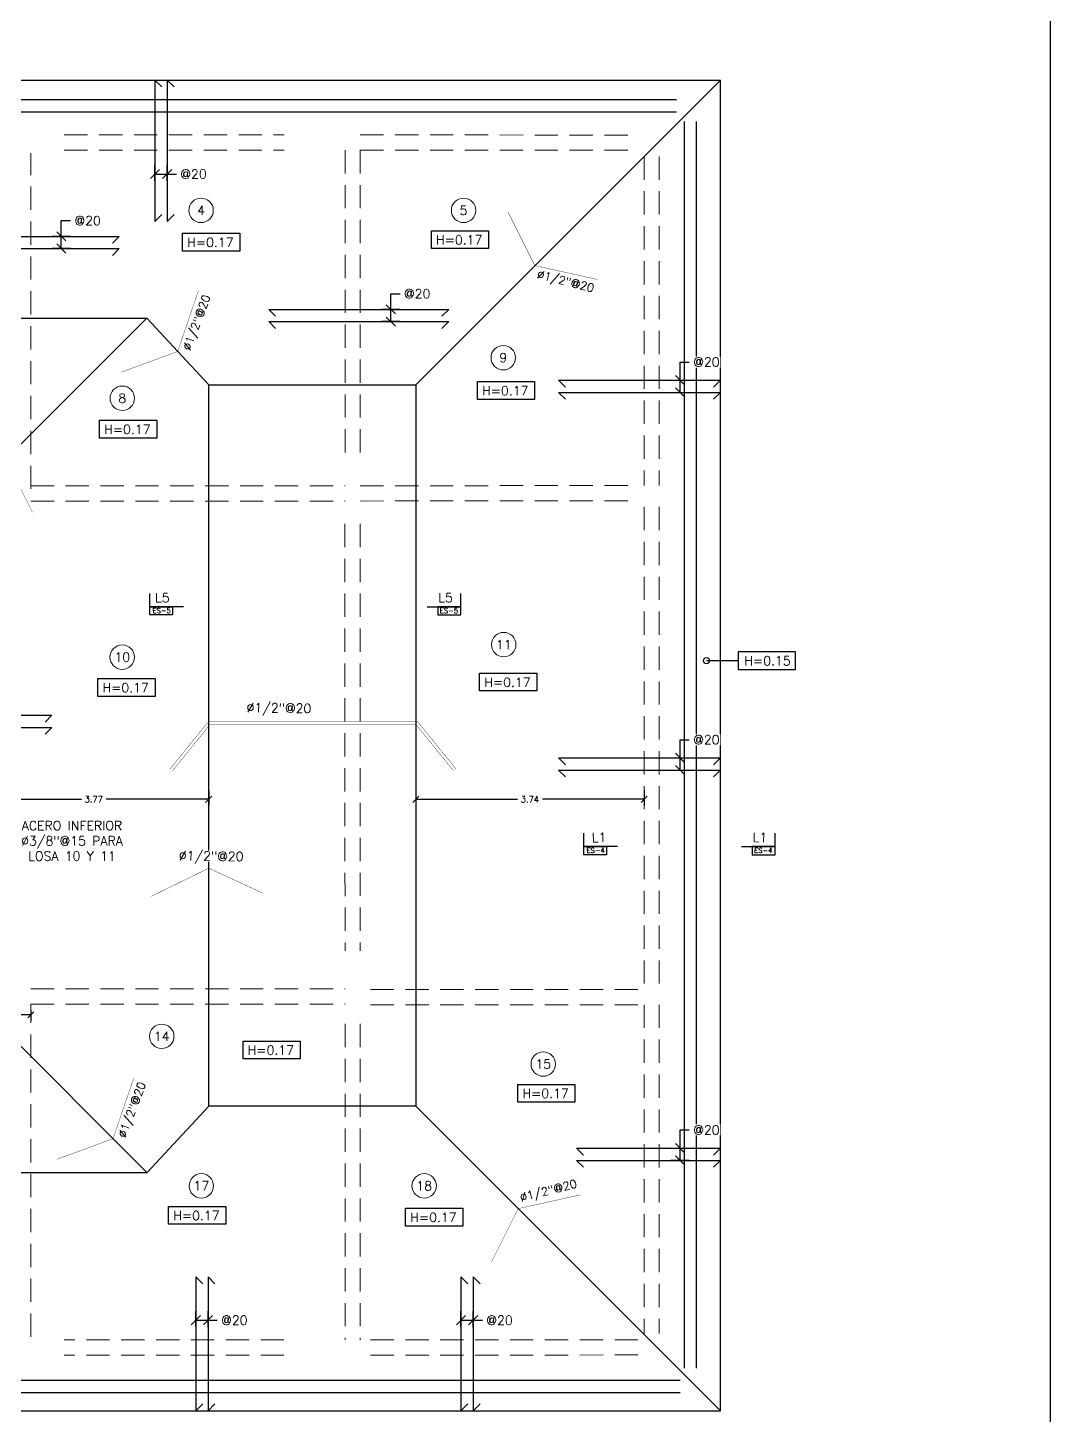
# Model space of a CAD drawing. Header units: metres. Extents: x -44 to 358, y -286 to 66.
# Drawn here: x 130.87 to 147.62, y -41 to -18.27 of the extents above; entities that cross this region are included whole.
import ezdxf
from ezdxf.enums import TextEntityAlignment as Align

# ---------------------------------------------------------------- set-up
doc = ezdxf.new("R2010")
doc.units = ezdxf.units.M
doc.header["$LTSCALE"] = 0.3
doc.header["$PDMODE"] = 3
doc.linetypes.add('HIDDEN', pattern=[9.525, 6.35, -3.175])
doc.layers.add('0-S-GRID-IDEN', color=1, linetype='Continuous', lineweight=9)
doc.layers.add('VIGAS', color=1, linetype='HIDDEN', lineweight=15)
for name, color, linetype in [('ACERO', 5, 'Continuous'), ('BP', 3, 'Continuous'), ('DIMCOL', 4, 'Continuous'), ('DIMTEXTO', 4, 'Continuous'), ('REBAR', 5, 'Continuous'), ('TEXTOS', 4, 'Continuous')]:
    doc.layers.add(name, color=color, linetype=linetype)
doc.styles.add('SMPLEX', font='simplex.shx')
doc.dimstyles.new('DIM-50', dxfattribs={"dimscale": 0.5, "dimtxt": 0.2, "dimasz": 0.2, "dimexe": 0.2, "dimexo": 0.2, "dimgap": 0.1, "dimtad": 0, "dimtih": 1, "dimtoh": 1, "dimzin": 0, "dimdsep": 46, "dimtxsty": 'SMPLEX', "dimblk1": 'OBLIQUE', "dimblk2": 'OBLIQUE', "dimsah": 1, "dimcen": 0.2, "dimclrd": 4, "dimclre": 4, "dimclrt": 4, "dimadec": 0, "dimazin": 0, "dimtfac": 1, "dimtmove": 0, "dimatfit": 3, "dimldrblk": 'OPEN30', "dimfxl": 0.3, "dimfxlon": 1, "dimtfill": 1, "dimtolj": 1, "dimtzin": 0, "dimarcsym": 0})
doc.dimstyles.new('DIM-75', dxfattribs={"dimscale": 0.75, "dimtxt": 0.2, "dimasz": 0.2, "dimexe": 0.2, "dimexo": 0.2, "dimgap": 0.1, "dimtad": 0, "dimtih": 1, "dimtoh": 1, "dimzin": 0, "dimdsep": 46, "dimtxsty": 'SMPLEX', "dimblk1": 'OBLIQUE', "dimblk2": 'OBLIQUE', "dimsah": 1, "dimcen": 0.2, "dimclrd": 4, "dimclre": 4, "dimclrt": 4, "dimadec": 0, "dimazin": 0, "dimtfac": 1, "dimtmove": 0, "dimatfit": 3, "dimldrblk": 'OBLIQUE', "dimfxl": 0.2, "dimfxlon": 1, "dimtfill": 1, "dimtolj": 1, "dimtzin": 0, "dimarcsym": 0})

# ---------------------------------------------------------------- blocks, each defined once
blk = doc.blocks.new('_OBLIQUE')
at = {"color": 0, "linetype": 'ByBlock'}
blk.add_line((-0.5, -0.5), (0.5, 0.5), dxfattribs=at)
blk = doc.blocks.new('*D1052')
at = {"layer": 'DEFPOINTS', "color": 0, "transparency": 16777216}
for p in [(140.29, -30.233), (140.29, -30.433), (141.558, -30.233)]:
    blk.add_point(p, dxfattribs=at)
at = {"layer": 'DIMTEXTO', "color": 4, "lineweight": -2, "transparency": 16777216}
for p, q in [((141.558, -30.233), (141.558, -29.936)), ((141.558, -29.936), (141.708, -29.936)), ((141.408, -30.233), (141.708, -30.233)), ((141.408, -30.433), (141.708, -30.433)), ((141.558, -30.433), (141.558, -30.233))]:
    blk.add_line(p, q, dxfattribs=at)
at = {"layer": 'DIMTEXTO', "color": 4, "lineweight": -2, "transparency": 16777216, "xscale": 0.15, "yscale": 0.15, "zscale": 0.15}
for p, rotation in [((141.558, -30.233), 90), ((141.558, -30.433), 270)]:
    blk.add_blockref('_OBLIQUE', p, dxfattribs=dict(at, rotation=rotation))
at = {"layer": 'DIMTEXTO', "color": 4, "transparency": 16777216, "insert": (141.99, -29.936), "char_height": 0.15, "attachment_point": 5, "style": 'SMPLEX', "bg_fill": 3, "box_fill_scale": 1.1, "bg_fill_color": 256, "bg_fill_true_color": 13158600, "bg_fill_transparency": 0}
blk.add_mtext('\\A1;@20', dxfattribs=at)
blk = doc.blocks.new('*D1054')
at = {"layer": 'DEFPOINTS', "color": 0, "transparency": 16777216}
for p in [(132.954, -20.669), (132.954, -20.931), (133.154, -20.935)]:
    blk.add_point(p, dxfattribs=at)
at = {"layer": 'DIMTEXTO', "color": 4, "lineweight": -2, "transparency": 16777216}
for p, q in [((132.954, -20.781), (132.954, -20.519)), ((132.954, -20.669), (133.154, -20.669)), ((133.154, -20.785), (133.154, -20.519)), ((133.154, -20.669), (133.304, -20.669))]:
    blk.add_line(p, q, dxfattribs=at)
at = {"layer": 'DIMTEXTO', "color": 4, "lineweight": -2, "transparency": 16777216, "xscale": 0.15, "yscale": 0.15, "zscale": 0.15, "rotation": 180}
blk.add_blockref('_OBLIQUE', (132.954, -20.669), dxfattribs=at)
at = {"layer": 'DIMTEXTO', "color": 4, "lineweight": -2, "transparency": 16777216, "xscale": 0.15, "yscale": 0.15, "zscale": 0.15}
blk.add_blockref('_OBLIQUE', (133.154, -20.669), dxfattribs=at)
at = {"layer": 'DIMTEXTO', "color": 4, "transparency": 16777216, "insert": (133.586, -20.669), "char_height": 0.15, "attachment_point": 5, "style": 'SMPLEX', "bg_fill": 3, "box_fill_scale": 1.1, "bg_fill_color": 256, "bg_fill_true_color": 13158600, "bg_fill_transparency": 0}
blk.add_mtext('\\A1;@20', dxfattribs=at)
blk = doc.blocks.new('*D1056')
at = {"layer": 'DEFPOINTS', "color": 0, "ltscale": 0.2, "transparency": 16777216}
for p in [(129.768, -34.267), (130.918, -34.267), (130.918, -34.441)]:
    blk.add_point(p, dxfattribs=at)
at = {"layer": 'DIMTEXTO', "color": 4, "lineweight": -2, "ltscale": 0.2, "transparency": 16777216}
for p, q in [((129.768, -34.367), (129.768, -34.541)), ((129.768, -34.441), (130.16, -34.441)), ((130.918, -34.441), (130.526, -34.441)), ((130.918, -34.367), (130.918, -34.541))]:
    blk.add_line(p, q, dxfattribs=at)
at = {"layer": 'DIMTEXTO', "color": 4, "lineweight": -2, "ltscale": 0.2, "transparency": 16777216, "xscale": 0.1, "yscale": 0.1, "zscale": 0.1, "rotation": 180}
blk.add_blockref('_OBLIQUE', (129.768, -34.441), dxfattribs=at)
at = {"layer": 'DIMTEXTO', "color": 4, "lineweight": -2, "ltscale": 0.2, "transparency": 16777216, "xscale": 0.1, "yscale": 0.1, "zscale": 0.1}
blk.add_blockref('_OBLIQUE', (130.918, -34.441), dxfattribs=at)
at = {"layer": 'DIMTEXTO', "color": 4, "ltscale": 0.2, "transparency": 16777216, "insert": (130.343, -34.441), "char_height": 0.1, "attachment_point": 5, "style": 'SMPLEX', "bg_fill": 3, "box_fill_scale": 1.1, "bg_fill_color": 256, "bg_fill_true_color": 13158600, "bg_fill_transparency": 0}
blk.add_mtext('\\A1;1.15', dxfattribs=at)
blk = doc.blocks.new('_Open30')
at = {"color": 0, "lineweight": -2}
for p, q in [((-1, 0.27), (0, 0)), ((0, 0), (-1, -0.27)), ((0, 0), (-1, 0))]:
    blk.add_line(p, q, dxfattribs=at)
blk = doc.blocks.new('*D1061')
at = {"layer": 'DEFPOINTS', "color": 0, "ltscale": 0.2, "transparency": 16777216}
for p in [(130.068, -30.59), (133.834, -30.59), (133.834, -30.912)]:
    blk.add_point(p, dxfattribs=at)
at = {"layer": 'DIMTEXTO', "color": 4, "lineweight": -2, "ltscale": 0.2, "transparency": 16777216}
for p, q in [((130.068, -30.762), (130.068, -31.012)), ((130.068, -30.912), (131.748, -30.912)), ((133.834, -30.912), (132.153, -30.912)), ((133.834, -30.762), (133.834, -31.012))]:
    blk.add_line(p, q, dxfattribs=at)
at = {"layer": 'DIMTEXTO', "color": 4, "lineweight": -2, "ltscale": 0.2, "transparency": 16777216, "xscale": 0.1, "yscale": 0.1, "zscale": 0.1, "rotation": 180}
blk.add_blockref('_OBLIQUE', (130.068, -30.912), dxfattribs=at)
at = {"layer": 'DIMTEXTO', "color": 4, "lineweight": -2, "ltscale": 0.2, "transparency": 16777216, "xscale": 0.1, "yscale": 0.1, "zscale": 0.1}
blk.add_blockref('_OBLIQUE', (133.834, -30.912), dxfattribs=at)
at = {"layer": 'DIMTEXTO', "color": 4, "ltscale": 0.2, "transparency": 16777216, "insert": (131.951, -30.912), "char_height": 0.1, "attachment_point": 5, "style": 'SMPLEX', "bg_fill": 3, "box_fill_scale": 1.1, "bg_fill_color": 256, "bg_fill_true_color": 13158600, "bg_fill_transparency": 0}
blk.add_mtext('\\A1;3.77', dxfattribs=at)
blk = doc.blocks.new('*D1062')
at = {"layer": 'DEFPOINTS', "color": 0, "ltscale": 0.2, "transparency": 16777216}
for p in [(140.968, 0), (137.229, -29.425), (140.968, -30.912)]:
    blk.add_point(p, dxfattribs=at)
at = {"layer": 'DIMTEXTO', "color": 4, "lineweight": -2, "ltscale": 0.2, "transparency": 16777216}
for p, q in [((137.229, -30.762), (137.229, -31.012)), ((137.229, -30.912), (138.894, -30.912)), ((140.968, -30.912), (139.303, -30.912)), ((140.968, -30.762), (140.968, -31.012))]:
    blk.add_line(p, q, dxfattribs=at)
at = {"layer": 'DIMTEXTO', "color": 4, "lineweight": -2, "ltscale": 0.2, "transparency": 16777216, "xscale": 0.1, "yscale": 0.1, "zscale": 0.1, "rotation": 180}
blk.add_blockref('_OBLIQUE', (137.229, -30.912), dxfattribs=at)
at = {"layer": 'DIMTEXTO', "color": 4, "lineweight": -2, "ltscale": 0.2, "transparency": 16777216, "xscale": 0.1, "yscale": 0.1, "zscale": 0.1}
blk.add_blockref('_OBLIQUE', (140.968, -30.912), dxfattribs=at)
at = {"layer": 'DIMTEXTO', "color": 4, "ltscale": 0.2, "transparency": 16777216, "insert": (139.098, -30.912), "char_height": 0.1, "attachment_point": 5, "style": 'SMPLEX', "bg_fill": 3, "box_fill_scale": 1.1, "bg_fill_color": 256, "bg_fill_true_color": 13158600, "bg_fill_transparency": 0}
blk.add_mtext('\\A1;3.74', dxfattribs=at)
blk = doc.blocks.new('*D1097')
at = {"layer": 'DEFPOINTS', "color": 0, "transparency": 16777216}
for p in [(140.29, -24.046), (141.558, -24.046), (140.29, -24.246)]:
    blk.add_point(p, dxfattribs=at)
at = {"layer": 'DIMTEXTO', "color": 4, "lineweight": -2, "transparency": 16777216}
for p, q in [((141.558, -24.046), (141.558, -23.748)), ((141.558, -23.748), (141.708, -23.748)), ((141.408, -24.046), (141.708, -24.046)), ((141.558, -24.246), (141.558, -24.046)), ((141.408, -24.246), (141.708, -24.246))]:
    blk.add_line(p, q, dxfattribs=at)
at = {"layer": 'DIMTEXTO', "color": 4, "lineweight": -2, "transparency": 16777216, "xscale": 0.15, "yscale": 0.15, "zscale": 0.15}
for p, rotation in [((141.558, -24.046), 90), ((141.558, -24.246), 270)]:
    blk.add_blockref('_OBLIQUE', p, dxfattribs=dict(at, rotation=rotation))
at = {"layer": 'DIMTEXTO', "color": 4, "transparency": 16777216, "insert": (141.99, -23.748), "char_height": 0.15, "attachment_point": 5, "style": 'SMPLEX', "bg_fill": 3, "box_fill_scale": 1.1, "bg_fill_color": 256, "bg_fill_true_color": 13158600, "bg_fill_transparency": 0}
blk.add_mtext('\\A1;@20', dxfattribs=at)
blk = doc.blocks.new('*D1098')
at = {"layer": 'DEFPOINTS', "color": 0, "transparency": 16777216}
for p in [(140.29, -36.626), (141.558, -36.626), (140.29, -36.826)]:
    blk.add_point(p, dxfattribs=at)
at = {"layer": 'DIMTEXTO', "color": 4, "lineweight": -2, "transparency": 16777216}
for p, q in [((141.558, -36.626), (141.558, -36.329)), ((141.558, -36.329), (141.708, -36.329)), ((141.408, -36.626), (141.708, -36.626)), ((141.558, -36.826), (141.558, -36.626)), ((141.408, -36.826), (141.708, -36.826))]:
    blk.add_line(p, q, dxfattribs=at)
at = {"layer": 'DIMTEXTO', "color": 4, "lineweight": -2, "transparency": 16777216, "xscale": 0.15, "yscale": 0.15, "zscale": 0.15}
for p, rotation in [((141.558, -36.626), 90), ((141.558, -36.826), 270)]:
    blk.add_blockref('_OBLIQUE', p, dxfattribs=dict(at, rotation=rotation))
at = {"layer": 'DIMTEXTO', "color": 4, "transparency": 16777216, "insert": (141.99, -36.329), "char_height": 0.15, "attachment_point": 5, "style": 'SMPLEX', "bg_fill": 3, "box_fill_scale": 1.1, "bg_fill_color": 256, "bg_fill_true_color": 13158600, "bg_fill_transparency": 0}
blk.add_mtext('\\A1;@20', dxfattribs=at)
blk = doc.blocks.new('*D1100')
at = {"layer": 'DEFPOINTS', "color": 0, "transparency": 16777216}
for p in [(137.352, -22.886), (136.819, -23.086), (137.352, -23.086)]:
    blk.add_point(p, dxfattribs=at)
at = {"layer": 'DIMTEXTO', "color": 4, "lineweight": -2, "transparency": 16777216}
for p, q in [((136.819, -22.886), (136.819, -22.629)), ((136.819, -22.629), (136.969, -22.629)), ((136.969, -22.886), (136.669, -22.886)), ((136.819, -23.086), (136.819, -22.886)), ((136.969, -23.086), (136.669, -23.086))]:
    blk.add_line(p, q, dxfattribs=at)
at = {"layer": 'DIMTEXTO', "color": 4, "lineweight": -2, "transparency": 16777216, "xscale": 0.15, "yscale": 0.15, "zscale": 0.15}
for p, rotation in [((136.819, -22.886), 90), ((136.819, -23.086), 270)]:
    blk.add_blockref('_OBLIQUE', p, dxfattribs=dict(at, rotation=rotation))
at = {"layer": 'DIMTEXTO', "color": 4, "transparency": 16777216, "insert": (137.251, -22.629), "char_height": 0.15, "attachment_point": 5, "style": 'SMPLEX', "bg_fill": 3, "box_fill_scale": 1.1, "bg_fill_color": 256, "bg_fill_true_color": 13158600, "bg_fill_transparency": 0}
blk.add_mtext('\\A1;@20', dxfattribs=at)
blk = doc.blocks.new('*D1101')
at = {"layer": 'DEFPOINTS', "color": 0, "transparency": 16777216}
for p in [(131.952, -21.689), (131.419, -21.889), (131.952, -21.889)]:
    blk.add_point(p, dxfattribs=at)
at = {"layer": 'DIMTEXTO', "color": 4, "lineweight": -2, "transparency": 16777216}
for p, q in [((131.419, -21.689), (131.419, -21.432)), ((131.419, -21.432), (131.569, -21.432)), ((131.569, -21.689), (131.269, -21.689)), ((131.419, -21.889), (131.419, -21.689)), ((131.569, -21.889), (131.269, -21.889))]:
    blk.add_line(p, q, dxfattribs=at)
at = {"layer": 'DIMTEXTO', "color": 4, "lineweight": -2, "transparency": 16777216, "xscale": 0.15, "yscale": 0.15, "zscale": 0.15}
for p, rotation in [((131.419, -21.689), 90), ((131.419, -21.889), 270)]:
    blk.add_blockref('_OBLIQUE', p, dxfattribs=dict(at, rotation=rotation))
at = {"layer": 'DIMTEXTO', "color": 4, "transparency": 16777216, "insert": (131.851, -21.432), "char_height": 0.15, "attachment_point": 5, "style": 'SMPLEX', "bg_fill": 3, "box_fill_scale": 1.1, "bg_fill_color": 256, "bg_fill_true_color": 13158600, "bg_fill_transparency": 0}
blk.add_mtext('\\A1;@20', dxfattribs=at)
blk = doc.blocks.new('*D1102')
at = {"layer": 'DEFPOINTS', "color": 0, "transparency": 16777216}
for p in [(133.623, -39.445), (133.623, -39.706), (133.823, -39.71)]:
    blk.add_point(p, dxfattribs=at)
at = {"layer": 'DIMTEXTO', "color": 4, "lineweight": -2, "transparency": 16777216}
for p, q in [((133.623, -39.556), (133.623, -39.295)), ((133.823, -39.56), (133.823, -39.295)), ((133.623, -39.445), (133.823, -39.445)), ((133.823, -39.445), (133.973, -39.445))]:
    blk.add_line(p, q, dxfattribs=at)
at = {"layer": 'DIMTEXTO', "color": 4, "lineweight": -2, "transparency": 16777216, "xscale": 0.15, "yscale": 0.15, "zscale": 0.15, "rotation": 180}
blk.add_blockref('_OBLIQUE', (133.623, -39.445), dxfattribs=at)
at = {"layer": 'DIMTEXTO', "color": 4, "lineweight": -2, "transparency": 16777216, "xscale": 0.15, "yscale": 0.15, "zscale": 0.15}
blk.add_blockref('_OBLIQUE', (133.823, -39.445), dxfattribs=at)
at = {"layer": 'DIMTEXTO', "color": 4, "transparency": 16777216, "insert": (134.255, -39.445), "char_height": 0.15, "attachment_point": 5, "style": 'SMPLEX', "bg_fill": 3, "box_fill_scale": 1.1, "bg_fill_color": 256, "bg_fill_true_color": 13158600, "bg_fill_transparency": 0}
blk.add_mtext('\\A1;@20', dxfattribs=at)
blk = doc.blocks.new('*D1103')
at = {"layer": 'DEFPOINTS', "color": 0, "transparency": 16777216}
for p in [(137.968, -39.445), (137.968, -39.706), (138.168, -39.71)]:
    blk.add_point(p, dxfattribs=at)
at = {"layer": 'DIMTEXTO', "color": 4, "lineweight": -2, "transparency": 16777216}
for p, q in [((137.968, -39.556), (137.968, -39.295)), ((138.168, -39.56), (138.168, -39.295)), ((137.968, -39.445), (138.168, -39.445)), ((138.168, -39.445), (138.318, -39.445))]:
    blk.add_line(p, q, dxfattribs=at)
at = {"layer": 'DIMTEXTO', "color": 4, "lineweight": -2, "transparency": 16777216, "xscale": 0.15, "yscale": 0.15, "zscale": 0.15, "rotation": 180}
blk.add_blockref('_OBLIQUE', (137.968, -39.445), dxfattribs=at)
at = {"layer": 'DIMTEXTO', "color": 4, "lineweight": -2, "transparency": 16777216, "xscale": 0.15, "yscale": 0.15, "zscale": 0.15}
blk.add_blockref('_OBLIQUE', (138.168, -39.445), dxfattribs=at)
at = {"layer": 'DIMTEXTO', "color": 4, "transparency": 16777216, "insert": (138.6, -39.445), "char_height": 0.15, "attachment_point": 5, "style": 'SMPLEX', "bg_fill": 3, "box_fill_scale": 1.1, "bg_fill_color": 256, "bg_fill_true_color": 13158600, "bg_fill_transparency": 0}
blk.add_mtext('\\A1;@20', dxfattribs=at)

msp = doc.modelspace()

# ---------------------------------------------------------------- linework, layer by layer
at = {"layer": '0-S-GRID-IDEN'}
for centre in [(133.7092354, -21.2638766), (132.4179782, -24.3415175), (132.4168856, -28.582837), (133.0645873, -34.7950331), (139.3159139, -35.2488706), (133.713652, -37.2440532), (137.3647823, -37.2440532)]:
    msp.add_circle(centre, 0.20025, dxfattribs=at)
at = {"layer": 'ACERO'}
for p, q in [((141.4982874, -19.4538599), (114.7801602, -19.4538599)), ((141.4982874, -19.6538599), (114.7801602, -19.6538599)), ((141.6296573, -40.2330591), (141.6296573, -19.8102084)), ((141.8296573, -40.2330591), (141.8296573, -19.8102084))]:
    msp.add_line(p, q, dxfattribs=at)
at = {"layer": 'ACERO', "ltscale": 0.2}
for p, q in [((141.559553, -40.4328864), (117.4686336, -40.4328864)), ((141.559553, -40.6328864), (117.4686336, -40.6328864))]:
    msp.add_line(p, q, dxfattribs=at)
at = {"layer": 'ACERO'}
for points in [[(133.0663608, -19.2423709), (132.9538607, -19.129871), (132.9538607, -21.4437608), (133.0663607, -21.3312608)], [(133.2663608, -19.2423708), (133.1538607, -19.1298709), (133.1538607, -21.4437607), (133.2663607, -21.3312607)], [(129.5305159, -21.8016075), (129.418016, -21.6891074), (132.368016, -21.6891074), (132.2555159, -21.8016074)], [(129.5305158, -22.0016075), (129.4180159, -21.8891075), (132.3680159, -21.8891075), (132.2555158, -22.0016074)], [(134.9305159, -22.9983595), (134.818016, -22.8858595), (137.768016, -22.8858595), (137.6555159, -22.9983594)], [(134.9305158, -23.1983595), (134.8180159, -23.0858595), (137.7680159, -23.0858595), (137.6555158, -23.1983594)], [(139.6806324, -24.1582504), (139.5681324, -24.0457503), (142.2180161, -24.0457503), (142.1055161, -24.1582503)], [(139.6806323, -24.3582504), (139.5681323, -24.2457504), (142.218016, -24.2457504), (142.105516, -24.3582503)], [(129.0272555, -29.6457641), (128.9147555, -29.533264), (131.264774, -29.533264), (131.152274, -29.645764)], [(129.0272554, -29.8457641), (128.9147555, -29.733264), (131.2647739, -29.733264), (131.1522739, -29.845764)], [(139.6806323, -30.5458588), (139.5681323, -30.4333588), (142.218016, -30.4333588), (142.105516, -30.5458587)], [(139.6806324, -30.3458588), (139.5681324, -30.2333588), (142.2180161, -30.2333588), (142.1055161, -30.3458587)], [(139.9746743, -36.7388446), (139.8621743, -36.6263445), (142.2180161, -36.6263445), (142.1055161, -36.7388445)], [(139.9746742, -36.9388446), (139.8621742, -36.8263446), (142.218016, -36.8263446), (142.105516, -36.9388445)], [(133.7352586, -38.846698), (133.6227585, -38.734198), (133.6227585, -40.9298711), (133.7352585, -40.817371)], [(133.9352586, -38.8466979), (133.8227586, -38.7341979), (133.8227586, -40.929871), (133.9352585, -40.8173709)], [(138.0805766, -38.846698), (137.9680766, -38.734198), (137.9680766, -40.9298711), (138.0805765, -40.817371)], [(138.2805766, -38.8466979), (138.1680766, -38.7341979), (138.1680766, -40.929871), (138.2805765, -40.8173709)]]:
    msp.add_lwpolyline(points, dxfattribs=at)
at = {"layer": 'BP', "ltscale": 0.2}
for p, q in [((114.1680159, -19.129871), (142.2180161, -19.129871)), ((142.2180161, -40.929871), (142.2180161, -19.129871)), ((118.068016, -23.029871), (132.8180161, -23.029871)), ((128.9147555, -26.929871), (132.8180161, -23.029871)), ((120.6625773, -37.0244098), (132.8231464, -37.0244098)), ((116.7680161, -40.929871), (142.2180161, -40.929871))]:
    msp.add_line(p, q, dxfattribs=at)
at = {"layer": 'DIMTEXTO'}
msp.add_lwpolyline([(0.9379767, -12.4288255), (147.6240338, -12.4288255), (147.6240338, -58.5105287), (0.9379767, -58.5105287)], close=True, dxfattribs=at)
at = {"layer": 'DIMTEXTO', "color": 4}
for points in [[(133.4053053, -21.6383259), (134.3420607, -21.6383259), (134.3420607, -21.9295528), (133.4053053, -21.9295528)], [(132.0451177, -24.7031089), (132.9818731, -24.7031089), (132.9818731, -24.9943357), (132.0451177, -24.9943357)], [(143.4469398, -28.4944331), (142.5101844, -28.4944331), (142.5101844, -28.7856599), (143.4469398, -28.7856599)], [(132.0173254, -28.9338619), (132.9540808, -28.9338619), (132.9540808, -29.2250888), (132.0173254, -29.2250888)], [(134.3962808, -34.8724619), (135.3330362, -34.8724619), (135.3330362, -35.1636888), (134.3962808, -35.1636888)], [(138.8981131, -35.5817376), (139.8348685, -35.5817376), (139.8348685, -35.8729644), (138.8981131, -35.8729644)], [(133.1768248, -37.5813514), (134.1135802, -37.5813514), (134.1135802, -37.8725782), (133.1768248, -37.8725782)], [(137.0601624, -37.6117494), (137.9969178, -37.6117494), (137.9969178, -37.9029762), (137.0601624, -37.9029762)]]:
    msp.add_lwpolyline(points, close=True, dxfattribs=at)
at = {"layer": 'REBAR', "color": 6, "const_width": 0.00576}
for points in [[(138.741176, -21.293653), (139.1790798, -22.1688073), (140.2034148, -22.3953597)], [(132.4075814, -23.9122962), (133.3260161, -23.5744612), (133.6651081, -22.5816849)], [(130.94622, -26.2102368), (130.5083162, -25.3350826), (129.4839812, -25.1085302)], [(133.2412742, -30.4440027), (133.8578362, -29.6840645), (135.9918576, -29.6840645)], [(134.7223329, -32.450336), (133.8340161, -32.0397901), (132.892243, -32.5020147)], [(131.3483826, -36.8088453), (132.2668172, -36.4710103), (132.6059093, -35.478234)], [(138.4676123, -38.4925252), (138.9055161, -37.617371), (139.9298511, -37.3908186)]]:
    msp.add_lwpolyline(points, dxfattribs=at)
at = {"layer": 'TEXTOS', "color": 6, "linetype": 'Continuous', "ltscale": 0.01}
for p, q in [((132.8674672, -27.892202), (132.8674675, -27.5387107)), ((137.9654436, -27.892202), (137.9654433, -27.5387107)), ((139.9789889, -31.8192139), (139.9789892, -31.4657226)), ((143.1178664, -31.8192139), (143.1178661, -31.4657226))]:
    msp.add_line(p, q, dxfattribs=at)
at = {"layer": 'TEXTOS', "color": 5, "linetype": 'Continuous', "ltscale": 0.01}
for p, q in [((133.4216693, -27.7561653), (132.8674673, -27.7561658)), ((137.4112415, -27.7561653), (137.9654435, -27.7561658)), ((140.533191, -31.6831772), (139.978989, -31.6831777)), ((142.5636643, -31.6831772), (143.1178663, -31.6831777))]:
    msp.add_line(p, q, dxfattribs=at)
at = {"layer": 'TEXTOS', "color": 8, "linetype": 'Continuous', "ltscale": 0.01}
for points in [[(132.8674674, -27.8921993), (132.8674673, -27.7561653), (133.243471, -27.756165), (133.2434711, -27.892199)], [(137.9654433, -27.8921993), (137.9654435, -27.7561653), (137.5894398, -27.756165), (137.5894397, -27.892199)], [(139.9789891, -31.8192112), (139.978989, -31.6831772), (140.3549926, -31.6831769), (140.3549927, -31.8192109)], [(143.1178662, -31.8192112), (143.1178663, -31.6831772), (142.7418627, -31.6831769), (142.7418626, -31.8192109)]]:
    msp.add_lwpolyline(points, close=True, dxfattribs=at)
at = {"layer": 'VIGAS', "ltscale": 0.2}
for p, q in [((131.468016, -20.0277409), (135.068016, -20.0277409)), ((136.318016, -20.0277409), (140.868016, -20.0298716)), ((130.918016, -25.8277409), (130.918016, -20.3277409)), ((131.468016, -20.2777409), (135.068016, -20.2777409)), ((136.0684281, -20.277721), (136.068016, -25.3996806)), ((136.3178989, -20.2777408), (140.8678989, -20.2798716)), ((136.3184281, -20.2777411), (136.318016, -25.3997007)), ((140.968016, -20.3798714), (140.9680126, -25.7721335)), ((141.218016, -20.3798716), (141.2180126, -25.7721336)), ((130.918016, -25.7777409), (136.068016, -25.7750103)), ((136.3179824, -25.7748642), (140.868016, -25.7721336)), ((130.9181485, -26.0277408), (136.0681485, -26.0250102)), ((136.3181324, -26.0248642), (140.868166, -26.0221336)), ((140.9680126, -26.1221337), (140.968016, -33.9268186)), ((141.2180126, -26.1221336), (141.218016, -33.9268185)), ((136.0638591, -26.3998493), (136.068016, -33.3924283)), ((136.313859, -26.3997007), (136.318016, -33.3922797)), ((130.918016, -34.0168185), (136.068016, -34.0168185)), ((140.868016, -34.0268185), (136.318016, -34.0268185)), ((130.918016, -34.2668185), (136.068016, -34.2668185)), ((130.918016, -39.7168185), (130.918016, -34.2668185)), ((140.868016, -34.2768185), (136.318016, -34.2768185)), ((140.968016, -34.2768185), (140.968016, -39.6646878)), ((141.218016, -34.2768185), (141.218016, -39.6646878)), ((136.068016, -34.5918129), (136.0678989, -39.7668129)), ((136.318016, -34.5918185), (136.3178989, -39.7668185)), ((135.0675599, -39.7668185), (131.468016, -39.7668185)), ((140.8678989, -39.7646878), (136.3178989, -39.7668185)), ((135.0675599, -40.0168185), (131.468016, -40.0168185)), ((140.868016, -40.0146878), (136.318016, -40.0168185))]:
    msp.add_line(p, q, dxfattribs=at)

# ---------------------------------------------------------------- texts
at = {"layer": 'DIMTEXTO', "style": 'SMPLEX'}
for s, p in [('4', (133.7092354, -21.2638766)), ('5', (138.0103658, -21.2638766)), ('9', (138.6604822, -23.6775576)), ('8', (132.4179782, -24.3415175)), ('11', (138.6681324, -28.3777055)), ('10', (132.4168856, -28.582837)), ('14', (133.0645873, -34.7950331)), ('15', (139.3159139, -35.2488706)), ('17', (133.713652, -37.2440532)), ('18', (137.3647823, -37.2440532))]:
    msp.add_text(s, height=0.15, dxfattribs=at).set_placement(p, align=Align.MIDDLE_CENTER)
at = {"layer": 'TEXTOS', "color": 4, "ltscale": 0.5, "char_height": 0.08249794, "attachment_point": 5, "style": 'SMPLEX'}
for s, insert, rotation in [('ES-5', (133.06297, -27.8206257), 0.7773585), ('ES-5', (137.7699408, -27.8206257), 359.2226415), ('ES-4', (140.1744917, -31.7476376), 0.7773585), ('ES-4', (142.9223636, -31.7476376), 359.2226415)]:
    msp.add_mtext(s, dxfattribs=dict(at, insert=insert, rotation=rotation))

# ---------------------------------------------------------------- leaders
at = {"layer": 'DIMTEXTO', "ltscale": 0.2}
msp.add_leader([(141.9913894, -28.6400465), (142.5101844, -28.6400465)], dimstyle='DIM-50', override={"dimldrblk": 'DotBlank'}, dxfattribs=at)

# ---------------------------------------------------------------- next in the draw order: texts
at = {"layer": 'DIMCOL', "color": 4, "char_height": 0.135, "attachment_point": 5, "style": 'SMPLEX', "bg_fill": 3, "box_fill_scale": 1.1, "bg_fill_color": 256, "bg_fill_true_color": 13158600, "bg_fill_transparency": 0}
for insert, rotation in [((139.6784605, -22.444671), 345.67991095), ((133.6557182, -23.1088665), 69.29318586), ((132.5965193, -36.0054156), 69.29318586), ((139.4048968, -37.3415073), 14.32008905)]:
    msp.add_mtext('\\A1;∅1/2"@20', dxfattribs=dict(at, insert=insert, rotation=rotation))
at = {"layer": 'DIMTEXTO', "color": 4, "char_height": 0.15, "attachment_point": 5, "style": 'SMPLEX', "bg_fill": 3, "box_fill_scale": 1.1, "bg_fill_color": 256, "bg_fill_true_color": 13158600, "bg_fill_transparency": 0}
for s, insert, rotation in [('\\A1;H=0.17', (133.8614227, -21.7870792), 0.00000001), ('\\A1;H=0.17', (132.5012351, -24.8518622), 0.00000001), ('\\A1;H=0.15', (142.9908224, -28.6431864), 359.99999999), ('\\A1;H=0.17', (132.4734428, -29.0826152), 0.00000001), ('\\A1;ACERO INFERIOR\\P%%C3/8"@15 PARA\\PLOSA 10 Y 11', (131.5937516, -31.5924985), 0.00000001), ('\\A1;H=0.17', (139.3542305, -35.7304909), 0.00000001), ('\\A1;H=0.17', (133.6329422, -37.7301047), 0.00000001)]:
    msp.add_mtext(s, dxfattribs=dict(at, insert=insert, rotation=rotation))
at = {"layer": 'DIMTEXTO', "color": 4, "lineweight": -3, "insert": (133.0744349, -27.6096502), "char_height": 0.14999625, "attachment_point": 5, "style": 'SMPLEX', "bg_fill": 3, "box_fill_scale": 1.1, "bg_fill_color": 256, "bg_fill_true_color": 13158600, "bg_fill_transparency": 0}
msp.add_mtext('L5', dxfattribs=at)
at = {"layer": 'DIMTEXTO', "color": 4, "lineweight": -3, "char_height": 0.14999625, "attachment_point": 5, "style": 'SMPLEX', "bg_fill": 3, "box_fill_scale": 1.1, "bg_fill_color": 256, "bg_fill_true_color": 13158600, "bg_fill_transparency": 0}
for insert, rotation in [((140.2308277, -31.5366621), 0.7773585), ((142.8660276, -31.5366621), 359.2226415)]:
    msp.add_mtext('L1', dxfattribs=dict(at, insert=insert, rotation=rotation))

# ---------------------------------------------------------------- next in the draw order: dimensions: what is measured, and where the dimension line sits
at = {"layer": 'DIMTEXTO'}
for base, p1, p2, angle, picture, middle in [((132.9538607, -20.6689139), (133.1538607, -20.9346805), (132.9538607, -20.9306214), 359.99997427, '*D1054', (133.5860036, -20.6689139)), ((131.4193301, -21.8891075), (131.9524509, -21.6891074), (131.9524508, -21.8891075), 89.99997427, '*D1101', (131.851473, -21.4321395)), ((141.5575917, -30.2333588), (140.2900295, -30.4333589), (140.2900295, -30.2333588), 270.00002573, '*D1052', (141.9897345, -29.9356433)), ((133.6227585, -39.4445238), (133.8227586, -39.7102905), (133.6227585, -39.7062313), 359.99997427, '*D1102', (134.2549014, -39.4445238))]:
    dim = msp.add_linear_dim(base=base, p1=p1, p2=p2, angle=angle, text='@20', dimstyle='DIM-75', dxfattribs=at)
    dim.commit()
    dim.dimension.update_dxf_attribs({"geometry": picture, "text_midpoint": middle, "dimtype": 160})
at = {"layer": 'DIMTEXTO', "ltscale": 0.2}
dim = msp.add_linear_dim(base=(133.8340161, -30.9119927), p1=(130.0675311, -30.589891), p2=(133.8340161, -30.589891), dimstyle='DIM-50', dxfattribs=at)
dim.commit()
dim.dimension.update_dxf_attribs({"geometry": '*D1061', "text_midpoint": (131.9507736, -30.9119927)})

# ---------------------------------------------------------------- next in the draw order: linework, layer by layer
at = {"layer": 'BP', "ltscale": 0.2}
for p, q in [((142.2180161, -19.129871), (137.2288357, -24.1190514)), ((132.8180161, -23.029871), (133.8340161, -24.1190514)), ((128.9147555, -33.1189486), (132.8202167, -37.0244098)), ((132.8231464, -37.0244098), (133.8340161, -35.9406906)), ((142.2180161, -40.929871), (137.2288357, -35.9406906))]:
    msp.add_line(p, q, dxfattribs=at)

# ---------------------------------------------------------------- next in the draw order: texts
at = {"layer": 'DIMTEXTO', "color": 4, "insert": (137.5162798, -37.7605027), "char_height": 0.15, "attachment_point": 5, "rotation": 0.00000001, "style": 'SMPLEX', "bg_fill": 3, "box_fill_scale": 1.1, "bg_fill_color": 256, "bg_fill_true_color": 13158600, "bg_fill_transparency": 0}
msp.add_mtext('\\A1;H=0.17', dxfattribs=at)

# ---------------------------------------------------------------- next in the draw order: dimensions: what is measured, and where the dimension line sits
at = {"layer": 'DIMTEXTO', "ltscale": 0.2}
for base, p1, p2, picture, middle in [((140.9680013, -30.9119927), (137.2288357, -29.4248288), (140.9680013, 0.0000608), '*D1062', (139.0984185, -30.9119927)), ((130.918016, -34.4408125), (129.7678989, -34.2668185), (130.918016, -34.2668186), '*D1056', (130.3429574, -34.4408125))]:
    dim = msp.add_linear_dim(base=base, p1=p1, p2=p2, dimstyle='DIM-50', dxfattribs=at)
    dim.commit()
    dim.dimension.update_dxf_attribs({"geometry": picture, "text_midpoint": middle})
at = {"layer": 'DIMTEXTO'}
for base, p1, p2, angle, picture, middle in [((141.5575917, -36.6263446), (140.2900295, -36.8263446), (140.2900295, -36.6263446), 270.00002573, '*D1098', (141.9897345, -36.3286291)), ((137.9680766, -39.4445238), (138.1680766, -39.7102905), (137.9680766, -39.7062313), 359.99997427, '*D1103', (138.6002195, -39.4445238))]:
    dim = msp.add_linear_dim(base=base, p1=p1, p2=p2, angle=angle, text='@20', dimstyle='DIM-75', dxfattribs=at)
    dim.commit()
    dim.dimension.update_dxf_attribs({"geometry": picture, "text_midpoint": middle, "dimtype": 160})

# ---------------------------------------------------------------- next in the draw order: linework, layer by layer
at = {"layer": '0-S-GRID-IDEN'}
for centre in [(138.0103658, -21.2638766), (138.6604822, -23.6775576), (138.6681324, -28.3777055)]:
    msp.add_circle(centre, 0.20025, dxfattribs=at)
at = {"layer": 'BP', "ltscale": 0.2}
msp.add_lwpolyline([(133.8340161, -24.1190514), (137.2288357, -24.1190514), (137.2288357, -35.9406906), (133.8340161, -35.9406906)], close=True, dxfattribs=at)
at = {"layer": 'DIMTEXTO', "color": 4}
for points in [[(137.48296, -21.5979403), (138.4197154, -21.5979403), (138.4197155, -21.8891672), (137.48296, -21.8891672)], [(138.2375725, -24.0698474), (139.1743279, -24.0698474), (139.174328, -24.3610743), (138.2375725, -24.3610743)], [(138.2734615, -28.846003), (139.2102169, -28.846003), (139.2102169, -29.1372299), (138.2734615, -29.1372299)]]:
    msp.add_lwpolyline(points, close=True, dxfattribs=at)
at = {"layer": 'REBAR', "color": 6, "const_width": 0.00576}
for points in [[(137.8842255, -30.4125004), (137.2526558, -29.6340645), (135.0948143, -29.6340645)], [(137.8453977, -30.4440027), (137.2288357, -29.6840645), (135.0948143, -29.6840645)]]:
    msp.add_lwpolyline(points, dxfattribs=at)

# ---------------------------------------------------------------- next in the draw order: texts
at = {"layer": 'DIMTEXTO', "color": 4, "lineweight": -3, "insert": (137.7136048, -27.6096502), "char_height": 0.14999625, "attachment_point": 5, "style": 'SMPLEX', "bg_fill": 3, "box_fill_scale": 1.1, "bg_fill_color": 256, "bg_fill_true_color": 13158600, "bg_fill_transparency": 0}
msp.add_mtext('L5', dxfattribs=at)

# ---------------------------------------------------------------- next in the draw order: dimensions: what is measured, and where the dimension line sits
at = {"layer": 'DIMTEXTO'}
for base, p1, p2, angle, picture, middle in [((136.8193301, -23.0858595), (137.3524509, -22.8858595), (137.3524508, -23.0858595), 89.99997427, '*D1100', (137.251473, -22.6288916)), ((141.5575917, -24.0457504), (140.2900295, -24.2457504), (140.2900295, -24.0457504), 270.00002573, '*D1097', (141.9897345, -23.7480349))]:
    dim = msp.add_linear_dim(base=base, p1=p1, p2=p2, angle=angle, text='@20', dimstyle='DIM-75', dxfattribs=at)
    dim.commit()
    dim.dimension.update_dxf_attribs({"geometry": picture, "text_midpoint": middle, "dimtype": 160})

# ---------------------------------------------------------------- next in the draw order: texts
at = {"layer": 'DIMTEXTO', "color": 4, "char_height": 0.15, "attachment_point": 5, "rotation": 0.00000001, "style": 'SMPLEX', "bg_fill": 3, "box_fill_scale": 1.1, "bg_fill_color": 256, "bg_fill_true_color": 13158600, "bg_fill_transparency": 0}
for insert in [(137.9390775, -21.7466936), (138.69369, -24.2186007), (138.7295789, -28.9947563), (134.8523982, -35.0212152)]:
    msp.add_mtext('\\A1;H=0.17', dxfattribs=dict(at, insert=insert))
at = {"layer": 'DIMTEXTO', "color": 4, "lineweight": -3, "char_height": 0.14999625, "attachment_point": 5, "rotation": 359.2226415, "style": 'SMPLEX', "bg_fill": 3, "box_fill_scale": 1.1, "bg_fill_color": 256, "bg_fill_true_color": 13158600, "bg_fill_transparency": 0}
for insert in [(134.9844487, -29.4399141), (133.8745926, -31.8672574)]:
    msp.add_mtext('\\A1;∅1/2"@20', dxfattribs=dict(at, insert=insert))

# ---------------------------------------------------------------- next in the draw order: linework, layer by layer
at = {"layer": 'REBAR', "color": 6, "const_width": 0.00576}
msp.add_lwpolyline([(133.2024463, -30.4125004), (133.8340161, -29.6340645), (135.9918576, -29.6340645)], dxfattribs=at)

doc.saveas('drawing.dxf')
